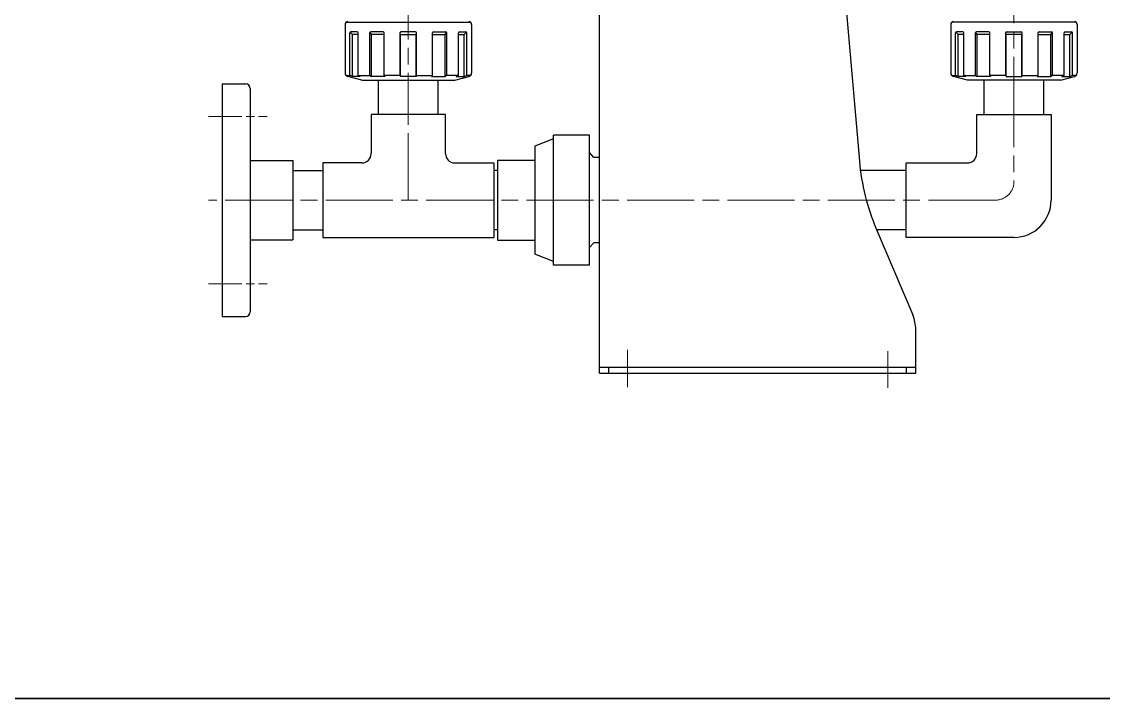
# Model space of a CAD drawing. Header units: millimetres. Extents: x 0 to 2100, y 0 to 1485.
# Drawn here: x 1050 to 1632, y 0 to 364 of the extents above; entities that cross this region are included whole.
import ezdxf
from ezdxf.enums import TextEntityAlignment as Align

# ---------------------------------------------------------------- set-up
doc = ezdxf.new("R2010")
doc.units = ezdxf.units.MM
doc.linetypes.add('AM_ISO08W050', pattern=[18, 12, -1.5, 3, -1.5])
doc.linetypes.add('AM_ISO08W050x2', pattern=[9, 6, -0.75, 1.5, -0.75])
for name, color, linetype, lineweight in [('AM_0', 7, 'Continuous', 35), ('AM_1', 3, 'Continuous', 30), ('AM_7', 2, 'AM_ISO08W050', 15), ('ZUWAKU-AM_0', 7, 'Continuous', 35), ('ZUWAKU-AM_6', 110, 'Continuous', 15)]:
    doc.layers.add(name, color=color, linetype=linetype, lineweight=lineweight)
doc.styles.get("Standard").update_dxf_attribs({"font": 'MS PMincho.ttf'})

# ---------------------------------------------------------------- blocks, each defined once
blk = doc.blocks.new('0DXFF_A3')
at = {"layer": 'ZUWAKU-AM_0', "color": 255, "linetype": 'Continuous'}
blk.add_line((0, 0), (420, 0), dxfattribs=at)
at = {"layer": 'ZUWAKU-AM_0', "color": 40}
blk.add_attdef('DWG{7}', (353.5, 8.5), '', height=6, dxfattribs=at)
blk.add_attdef('REV', text='', height=4, dxfattribs=at).set_placement((406.69, 7.8), align=Align.BOTTOM_CENTER)
at = {"layer": 'ZUWAKU-AM_6', "flags": 1}
blk.add_attdef('FOR', (336, 28), '', height=2.5, dxfattribs=at)
at = {"layer": 'ZUWAKU-AM_6', "color": 100}
blk.add_attdef('MOD{17}', text='', height=3.2, dxfattribs=at).set_placement((351.87, 22), align=Align.MIDDLE_LEFT)

msp = doc.modelspace()

# ---------------------------------------------------------------- linework, layer by layer
at = {"layer": 'AM_1'}
for p, q in [((1360.68, 174.79), (1360.68, 399.79)), ((1490.68, 399.79), (1500.39, 288.73)), ((1223.88, 362.25), (1223.88, 336.24)), ((1224.55, 363.5), (1291.21, 363.5)), ((1291.88, 362.25), (1291.88, 336.24)), ((1549.48, 362.25), (1549.48, 336.24)), ((1616.81, 363.5), (1550.15, 363.5)), ((1617.48, 362.25), (1617.48, 336.24)), ((1226.46, 334.71), (1226.46, 357.79)), ((1227.85, 356.79), (1226.61, 358.14)), ((1230.4, 358.29), (1226.96, 358.29)), ((1230.9, 356.79), (1227.85, 356.79)), ((1227.85, 334.3), (1227.85, 356.79)), ((1230.9, 334.71), (1230.9, 357.79)), ((1237.18, 334.71), (1237.18, 357.79)), ((1238.09, 356.79), (1237.29, 358.11)), ((1244.37, 358.29), (1237.68, 358.29)), ((1244.87, 356.79), (1238.09, 356.79)), ((1238.09, 334.3), (1238.09, 356.79)), ((1244.87, 334.71), (1244.87, 357.79)), ((1253.44, 334.71), (1253.44, 357.79)), ((1253.63, 356.79), (1253.48, 357.99)), ((1253.63, 356.79), (1262.12, 356.79)), ((1253.63, 334.3), (1253.63, 356.79)), ((1261.81, 358.29), (1253.94, 358.29)), ((1262.12, 356.79), (1262.27, 357.99)), ((1262.12, 334.3), (1262.12, 356.79)), ((1262.31, 334.71), (1262.31, 357.79)), ((1270.89, 334.71), (1270.89, 357.79)), ((1270.89, 356.79), (1277.66, 356.79)), ((1271.39, 358.29), (1278.07, 358.29)), ((1277.66, 356.79), (1278.46, 358.11)), ((1277.66, 334.3), (1277.66, 356.79)), ((1278.57, 334.71), (1278.57, 357.79)), ((1284.85, 334.71), (1284.85, 357.79)), ((1284.85, 356.79), (1287.9, 356.79)), ((1285.35, 358.29), (1288.79, 358.29)), ((1287.9, 356.79), (1289.15, 358.14)), ((1287.9, 334.3), (1287.9, 356.79)), ((1289.29, 334.71), (1289.29, 357.79)), ((1552.06, 334.71), (1552.06, 357.79)), ((1553.45, 356.79), (1552.21, 358.14)), ((1556, 358.29), (1552.56, 358.29)), ((1556.5, 356.79), (1553.45, 356.79)), ((1553.45, 334.3), (1553.45, 356.79)), ((1556.5, 334.71), (1556.5, 357.79)), ((1562.78, 334.71), (1562.78, 357.79)), ((1563.69, 356.79), (1562.89, 358.11)), ((1569.97, 358.29), (1563.28, 358.29)), ((1570.47, 356.79), (1563.69, 356.79)), ((1563.69, 334.3), (1563.69, 356.79)), ((1570.47, 334.71), (1570.47, 357.79)), ((1579.04, 334.71), (1579.04, 357.79)), ((1579.23, 356.79), (1579.08, 357.99)), ((1587.72, 356.79), (1579.23, 356.79)), ((1579.23, 334.3), (1579.23, 356.79)), ((1579.54, 358.29), (1587.41, 358.29)), ((1587.72, 356.79), (1587.87, 357.99)), ((1587.72, 334.3), (1587.72, 356.79)), ((1587.91, 334.71), (1587.91, 357.79)), ((1596.49, 334.71), (1596.49, 357.79)), ((1596.49, 356.79), (1603.26, 356.79)), ((1596.99, 358.29), (1603.67, 358.29)), ((1603.26, 356.79), (1604.06, 358.11)), ((1603.26, 334.3), (1603.26, 356.79)), ((1604.17, 334.71), (1604.17, 357.79)), ((1610.45, 334.71), (1610.45, 357.79)), ((1610.45, 356.79), (1613.5, 356.79)), ((1610.95, 358.29), (1614.39, 358.29)), ((1613.5, 356.79), (1614.75, 358.14)), ((1613.5, 334.3), (1613.5, 356.79)), ((1614.89, 334.71), (1614.89, 357.79)), ((1224.59, 334.71), (1226.46, 334.71)), ((1232.88, 332.29), (1225.36, 334.31)), ((1227.85, 334.3), (1226.46, 334.71)), ((1232.09, 334.3), (1227.85, 334.3)), ((1230.9, 334.71), (1237.18, 334.71)), ((1232.09, 334.3), (1230.9, 334.71)), ((1232.88, 332.29), (1282.88, 332.29)), ((1237.18, 334.71), (1238.09, 334.3)), ((1245.44, 334.3), (1238.09, 334.3)), ((1241.88, 313.79), (1241.88, 332.29)), ((1244.87, 334.71), (1245.44, 334.3)), ((1253.44, 334.71), (1244.87, 334.71)), ((1253.63, 334.3), (1253.44, 334.71)), ((1262.12, 334.3), (1253.63, 334.3)), ((1262.12, 334.3), (1262.31, 334.71)), ((1262.31, 334.71), (1270.89, 334.71)), ((1270.89, 334.71), (1270.31, 334.3)), ((1270.31, 334.3), (1277.66, 334.3)), ((1273.88, 313.79), (1273.88, 332.29)), ((1278.57, 334.71), (1277.66, 334.3)), ((1284.85, 334.71), (1278.57, 334.71)), ((1282.88, 332.29), (1290.39, 334.31)), ((1283.66, 334.3), (1284.85, 334.71)), ((1283.66, 334.3), (1287.9, 334.3)), ((1287.9, 334.3), (1289.29, 334.71)), ((1291.16, 334.71), (1289.29, 334.71)), ((1550.19, 334.71), (1552.06, 334.71)), ((1558.48, 332.29), (1550.96, 334.31)), ((1553.45, 334.3), (1552.06, 334.71)), ((1557.69, 334.3), (1553.45, 334.3)), ((1556.5, 334.71), (1562.78, 334.71)), ((1557.69, 334.3), (1556.5, 334.71)), ((1608.48, 332.29), (1558.48, 332.29)), ((1562.78, 334.71), (1563.69, 334.3)), ((1571.04, 334.3), (1563.69, 334.3)), ((1567.48, 313.79), (1567.48, 332.29)), ((1570.47, 334.71), (1571.04, 334.3)), ((1579.04, 334.71), (1570.47, 334.71)), ((1579.23, 334.3), (1579.04, 334.71)), ((1579.23, 334.3), (1587.72, 334.3)), ((1587.72, 334.3), (1587.91, 334.71)), ((1587.91, 334.71), (1596.49, 334.71)), ((1596.49, 334.71), (1595.91, 334.3)), ((1595.91, 334.3), (1603.26, 334.3)), ((1599.48, 313.79), (1599.48, 332.29)), ((1604.17, 334.71), (1603.26, 334.3)), ((1610.45, 334.71), (1604.17, 334.71)), ((1608.48, 332.29), (1615.99, 334.31)), ((1609.26, 334.3), (1610.45, 334.71)), ((1609.26, 334.3), (1613.5, 334.3)), ((1613.5, 334.3), (1614.89, 334.71)), ((1616.76, 334.71), (1614.89, 334.71)), ((1157.88, 330.29), (1170.38, 330.29)), ((1157.88, 330.29), (1157.88, 205.29)), ((1157.88, 330.29), (1170.38, 330.29)), ((1157.88, 330.29), (1157.88, 205.29)), ((1172.88, 327.79), (1172.88, 207.79)), ((1172.88, 327.79), (1172.88, 207.79)), ((1237.88, 313.79), (1237.88, 292.79)), ((1277.88, 313.79), (1237.88, 313.79)), ((1277.88, 292.79), (1277.88, 313.79)), ((1563.48, 292.79), (1563.48, 313.79)), ((1563.48, 313.79), (1603.48, 313.79)), ((1603.48, 313.79), (1603.48, 267.79)), ((1355.38, 302.79), (1335.88, 302.79)), ((1335.88, 232.79), (1335.88, 302.79)), ((1355.38, 232.79), (1355.38, 302.79)), ((1335.88, 300.79), (1325.88, 296.79)), ((1325.88, 296.79), (1325.88, 238.79)), ((1357.68, 290.69), (1355.38, 293.33)), ((1172.88, 289.04), (1195.88, 289.04)), ((1172.88, 289.04), (1195.88, 289.04)), ((1195.88, 289.04), (1195.88, 246.54)), ((1195.88, 289.04), (1195.88, 246.54)), ((1232.88, 287.79), (1211.88, 287.79)), ((1211.88, 287.79), (1211.88, 247.79)), ((1282.88, 287.79), (1303.88, 287.79)), ((1303.88, 287.79), (1303.88, 247.79)), ((1305.88, 289.29), (1325.88, 289.29)), ((1305.88, 289.29), (1305.88, 246.29)), ((1360.68, 290.69), (1357.68, 290.69)), ((1525.48, 287.79), (1558.48, 287.79)), ((1525.48, 247.79), (1525.48, 287.79)), ((1195.88, 283.79), (1211.88, 283.79)), ((1195.88, 283.79), (1211.88, 283.79)), ((1305.88, 283.79), (1303.88, 283.79)), ((1525.48, 283.79), (1500.94, 283.79)), ((1195.88, 251.79), (1211.88, 251.79)), ((1195.88, 251.79), (1211.88, 251.79)), ((1305.88, 251.79), (1303.88, 251.79)), ((1509.48, 252.3), (1529.09, 206.1)), ((1525.48, 251.79), (1509.73, 251.79)), ((1172.88, 246.54), (1195.88, 246.54)), ((1172.88, 246.54), (1195.88, 246.54)), ((1211.88, 247.79), (1303.88, 247.79)), ((1305.88, 246.29), (1325.88, 246.29)), ((1357.68, 244.89), (1355.38, 242.26)), ((1360.68, 244.89), (1357.68, 244.89)), ((1583.48, 247.79), (1525.48, 247.79)), ((1335.88, 234.79), (1325.88, 238.79)), ((1355.38, 232.79), (1335.88, 232.79)), ((1157.88, 205.29), (1170.38, 205.29)), ((1157.88, 205.29), (1170.38, 205.29)), ((1530.68, 174.79), (1530.68, 198.29)), ((1360.68, 177.99), (1530.68, 177.99)), ((1360.68, 174.79), (1530.68, 174.79)), ((1365.68, 174.79), (1365.68, 177.99)), ((1525.68, 174.79), (1525.68, 177.99))]:
    msp.add_line(p, q, dxfattribs=at)
for centre, radius, start, end in [((1225.38, 362.25), 1.5, 97.5, 180), ((1290.38, 362.25), 1.5, 0, 82.5), ((1550.98, 362.25), 1.5, 97.5, 180), ((1615.98, 362.25), 1.5, 0, 82.5), ((1226.96, 357.79), 0.5, 90, 180), ((1230.4, 357.79), 0.5, 0, 90), ((1237.68, 357.79), 0.5, 90, 180), ((1244.37, 357.79), 0.5, 0, 90), ((1253.94, 357.79), 0.5, 90, 180), ((1261.81, 357.79), 0.5, 0, 90), ((1271.39, 357.79), 0.5, 90, 180), ((1278.07, 357.79), 0.5, 0, 90), ((1285.35, 357.79), 0.5, 90, 180), ((1288.79, 357.79), 0.5, 0, 90), ((1552.56, 357.79), 0.5, 90, 180), ((1556, 357.79), 0.5, 0, 90), ((1563.28, 357.79), 0.5, 90, 180), ((1569.97, 357.79), 0.5, 0, 90), ((1579.54, 357.79), 0.5, 90, 180), ((1587.41, 357.79), 0.5, 0, 90), ((1596.99, 357.79), 0.5, 90, 180), ((1603.67, 357.79), 0.5, 0, 90), ((1610.95, 357.79), 0.5, 90, 180), ((1614.39, 357.79), 0.5, 0, 90), ((1225.88, 336.24), 2, 180, 255), ((1289.88, 336.24), 2, 285, 0), ((1551.48, 336.24), 2, 180, 255), ((1615.48, 336.24), 2, 285, 0), ((1170.38, 327.79), 2.5, 0, 90), ((1170.38, 327.79), 2.5, 0, 90), ((1232.88, 292.79), 5, 270, 0), ((1282.88, 292.79), 5, 180, 270), ((1558.48, 292.79), 5, 270, 0), ((1619.94, 299.19), 120, 185, 203), ((1583.48, 267.79), 20, 270, 0), ((1170.38, 207.79), 2.5, 270, 0), ((1170.38, 207.79), 2.5, 270, 0), ((1510.68, 198.29), 20, 0, 23)]:
    msp.add_arc(centre, radius, start, end, dxfattribs=at)
at = {"layer": 'AM_7', "ltscale": 3}
for p, q in [((1257.88, 714.16), (1257.88, 308.95)), ((1583.48, 308.85), (1583.48, 621.79)), ((1257.88, 267.79), (1257.88, 332.19)), ((1583.48, 332.29), (1583.48, 277.79)), ((1573.48, 267.79), (1150.38, 267.79)), ((1375.68, 167.26), (1375.68, 187.42)), ((1515.68, 166.88), (1515.68, 186.67))]:
    msp.add_line(p, q, dxfattribs=at)
at = {"layer": 'AM_7', "linetype": 'AM_ISO08W050x2', "ltscale": 3}
for p, q in [((1150.38, 312.79), (1182.08, 312.79)), ((1150.38, 312.79), (1182.08, 312.79)), ((1150.38, 222.79), (1182.08, 222.79)), ((1150.38, 222.79), (1182.08, 222.79))]:
    msp.add_line(p, q, dxfattribs=at)
at = {"layer": 'AM_7', "ltscale": 3}
msp.add_arc((1573.48, 277.79), 10, 270, 0, dxfattribs=at)

# ---------------------------------------------------------------- block references
at = {"layer": 'AM_0', "xscale": 5, "yscale": 5, "zscale": 5}
msp.add_blockref('0DXFF_A3', (0, 0), dxfattribs=at)

doc.saveas('drawing.dxf')
